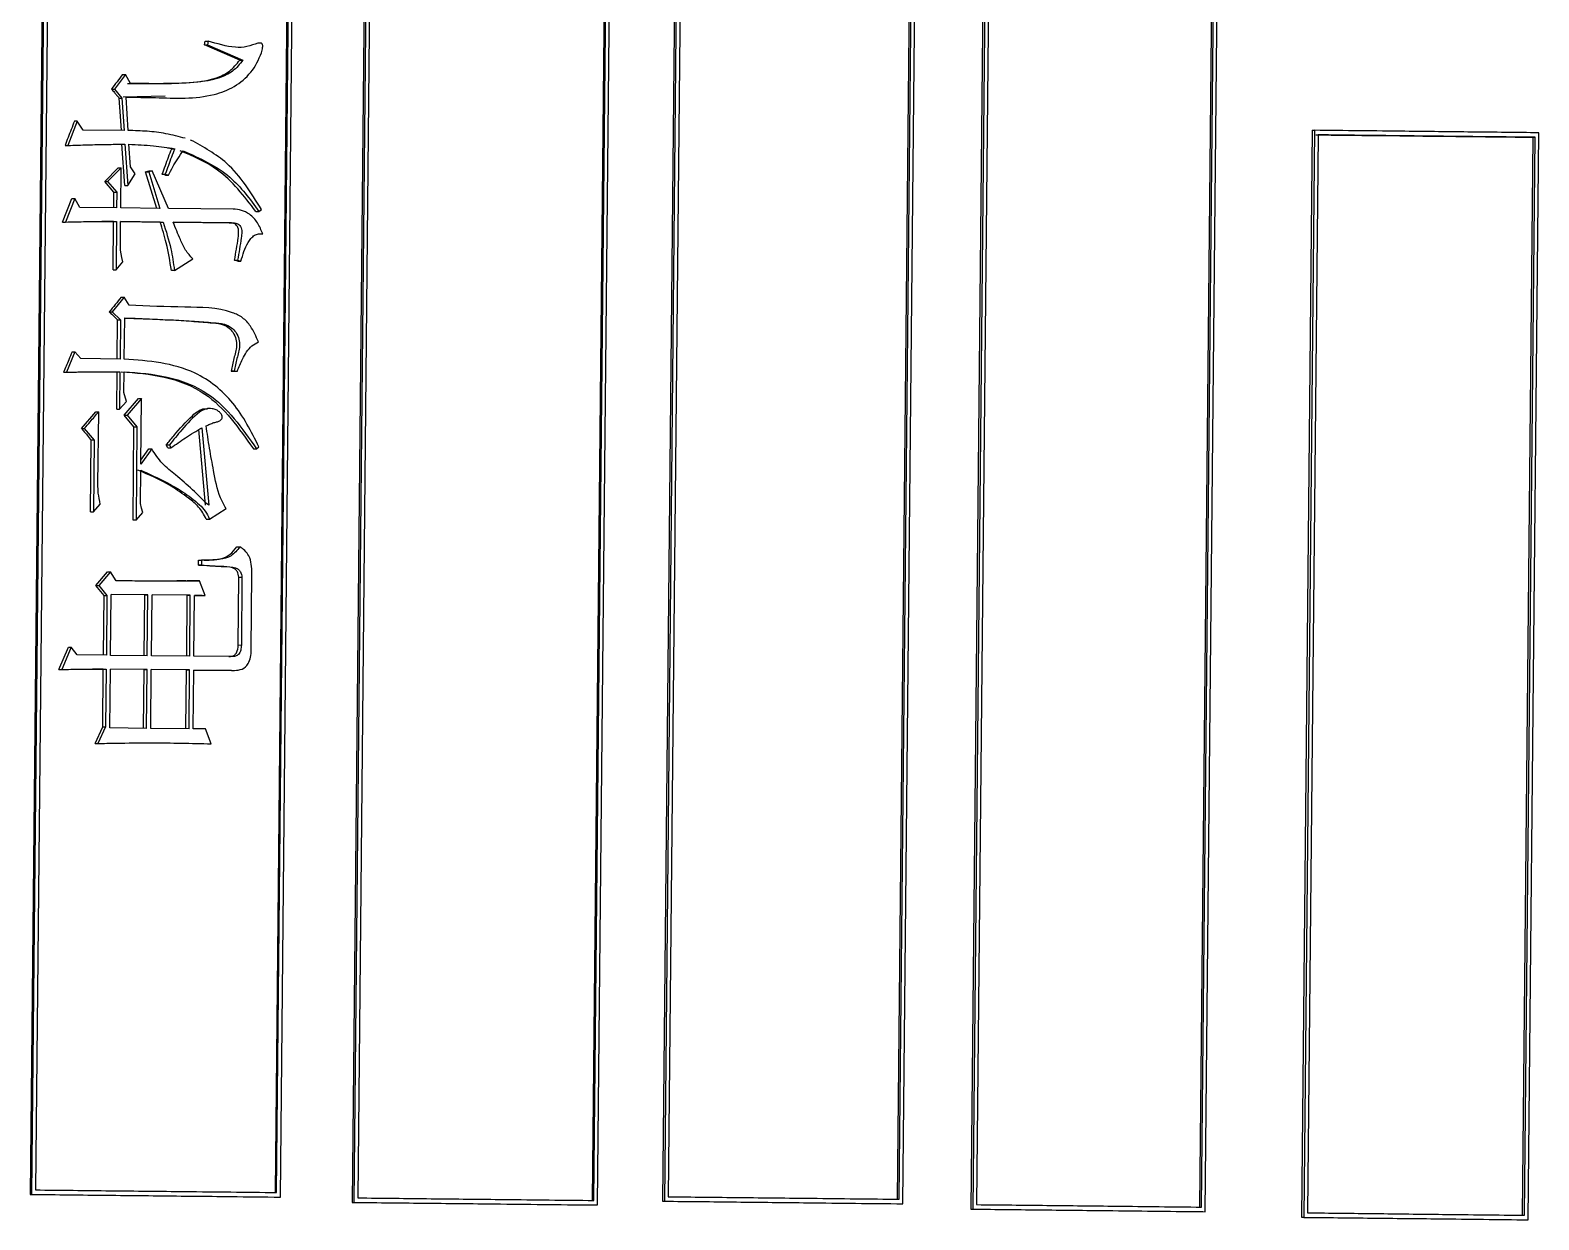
# Model space of a CAD drawing. Header units: millimetres. Extents: x 2344 to 4024, y 1094 to 2282.
# Drawn here: x 2957.89 to 2972.85, y 1257.17 to 1268.97 of the extents above; entities that cross this region are included whole.
import ezdxf

# ---------------------------------------------------------------- set-up
doc = ezdxf.new("R2010")
doc.units = ezdxf.units.MM

msp = doc.modelspace()

# ---------------------------------------------------------------- linework, layer by layer
at = {"color": 7, "linetype": 'Continuous', "lineweight": 25}
for p, q in [((2958.085, 1277.206), (2957.89, 1257.423)), ((2958.1, 1277.206), (2957.904, 1257.423)), ((2958.138, 1277.161), (2957.943, 1257.467)), ((2960.513, 1277.136), (2960.318, 1257.442)), ((2960.333, 1257.442), (2960.528, 1277.136)), ((2960.371, 1257.396), (2960.567, 1277.18)), ((2961.279, 1277.127), (2961.083, 1257.344)), ((2961.295, 1277.127), (2961.099, 1257.344)), ((2964.358, 1277.139), (2964.162, 1257.355)), ((2964.376, 1277.139), (2964.18, 1257.355)), ((2966.544, 1257.33), (2966.74, 1277.113)), ((2961.333, 1277.082), (2961.138, 1257.388)), ((2963.658, 1277.057), (2963.463, 1257.363)), ((2963.481, 1257.363), (2963.676, 1277.057)), ((2963.518, 1257.318), (2963.714, 1277.101)), ((2964.413, 1277.094), (2964.218, 1257.4)), ((2966.684, 1277.069), (2966.489, 1257.375)), ((2966.509, 1257.375), (2966.704, 1277.069)), ((2967.416, 1277.061), (2967.22, 1257.277)), ((2967.436, 1277.061), (2967.24, 1257.277)), ((2967.472, 1277.015), (2967.277, 1257.321)), ((2969.681, 1276.991), (2969.486, 1257.297)), ((2969.508, 1257.297), (2969.703, 1276.99)), ((2969.543, 1257.251), (2969.739, 1277.035)), ((2959.617, 1268.826), (2959.626, 1268.865)), ((2959.969, 1268.676), (2959.617, 1268.826)), ((2959.626, 1268.865), (2959.656, 1268.865)), ((2959.656, 1268.865), (2959.647, 1268.826)), ((2959.647, 1268.826), (2960, 1268.676)), ((2959.969, 1268.676), (2960, 1268.676)), ((2958.834, 1268.533), (2958.725, 1268.388)), ((2958.883, 1268.445), (2958.834, 1268.533)), ((2958.725, 1268.388), (2958.799, 1268.299)), ((2958.799, 1268.299), (2958.821, 1267.978)), ((2959.23, 1268.319), (2958.811, 1268.309)), ((2958.862, 1267.977), (2958.84, 1268.309)), ((2958.357, 1268.07), (2958.263, 1267.828)), ((2958.414, 1267.982), (2958.357, 1268.07)), ((2958.821, 1267.978), (2958.414, 1267.982)), ((2958.827, 1267.432), (2958.798, 1267.842)), ((2958.828, 1267.841), (2958.857, 1267.432)), ((2958.883, 1267.617), (2958.869, 1267.841)), ((2970.606, 1267.98), (2970.5, 1257.196)), ((2970.629, 1267.979), (2970.522, 1257.195)), ((2970.663, 1267.934), (2970.557, 1257.24)), ((2970.606, 1267.98), (2970.629, 1267.979)), ((2972.794, 1267.91), (2972.688, 1257.216)), ((2972.712, 1257.216), (2972.818, 1267.91)), ((2972.746, 1257.171), (2972.853, 1267.955)), ((2972.794, 1267.91), (2972.818, 1267.91)), ((2958.235, 1267.828), (2958.263, 1267.828)), ((2959.294, 1267.797), (2959.252, 1267.803)), ((2959.294, 1267.797), (2959.323, 1267.797)), ((2958.629, 1267.473), (2958.763, 1267.608)), ((2958.792, 1267.608), (2958.658, 1267.473)), ((2958.788, 1267.209), (2958.792, 1267.608)), ((2958.857, 1267.432), (2958.932, 1267.548)), ((2958.932, 1267.548), (2958.883, 1267.617)), ((2959.035, 1267.566), (2959.069, 1267.576)), ((2959.147, 1267.205), (2959.035, 1267.566)), ((2959.098, 1267.576), (2959.065, 1267.566)), ((2959.065, 1267.566), (2959.177, 1267.205)), ((2959.26, 1267.204), (2959.098, 1267.576)), ((2959.233, 1267.535), (2959.2, 1267.545)), ((2959.23, 1267.545), (2959.263, 1267.535)), ((2958.719, 1267.365), (2958.629, 1267.473)), ((2958.658, 1267.473), (2958.748, 1267.365)), ((2958.211, 1267.069), (2958.304, 1267.302)), ((2958.333, 1267.302), (2958.239, 1267.069)), ((2958.382, 1267.213), (2958.333, 1267.302)), ((2958.718, 1267.21), (2958.719, 1267.365)), ((2958.748, 1267.365), (2958.747, 1267.209)), ((2958.747, 1267.209), (2958.382, 1267.213)), ((2959.177, 1267.205), (2958.788, 1267.209)), ((2959.903, 1267.197), (2959.26, 1267.204)), ((2960.127, 1267.175), (2960.158, 1267.175)), ((2960.158, 1267.175), (2960.183, 1267.194)), ((2958.716, 1267.073), (2958.601, 1267.074)), ((2958.712, 1266.596), (2958.716, 1267.073)), ((2958.716, 1267.073), (2958.745, 1267.073)), ((2958.745, 1267.073), (2958.741, 1266.596)), ((2958.784, 1266.79), (2958.787, 1267.073)), ((2959.179, 1267.068), (2958.787, 1267.073)), ((2958.787, 1267.073), (2959.209, 1267.068)), ((2959.179, 1267.068), (2959.209, 1267.068)), ((2959.863, 1267.061), (2959.308, 1267.067)), ((2959.308, 1267.067), (2959.893, 1267.061)), ((2959.863, 1267.061), (2959.893, 1267.061)), ((2958.741, 1266.596), (2958.808, 1266.673)), ((2959.32, 1266.59), (2959.502, 1266.705)), ((2959.949, 1266.68), (2959.917, 1266.691)), ((2959.947, 1266.69), (2959.98, 1266.68)), ((2959.949, 1266.68), (2959.98, 1266.68)), ((2958.712, 1266.596), (2958.741, 1266.596)), ((2959.32, 1266.59), (2959.29, 1266.59)), ((2958.821, 1266.323), (2958.703, 1266.178)), ((2958.87, 1266.244), (2958.821, 1266.323)), ((2958.703, 1266.178), (2958.785, 1266.099)), ((2958.752, 1265.71), (2958.756, 1266.099)), ((2958.756, 1266.099), (2958.785, 1266.099)), ((2958.785, 1266.099), (2958.782, 1265.71)), ((2958.823, 1265.709), (2958.827, 1266.118)), ((2958.334, 1265.783), (2958.249, 1265.579)), ((2958.392, 1265.714), (2958.334, 1265.783)), ((2958.782, 1265.71), (2958.392, 1265.714)), ((2958.221, 1265.579), (2958.249, 1265.579)), ((2958.748, 1265.213), (2958.751, 1265.583)), ((2958.751, 1265.583), (2958.78, 1265.583)), ((2958.78, 1265.583), (2958.777, 1265.213)), ((2958.82, 1265.378), (2958.822, 1265.583)), ((2959.914, 1265.59), (2959.882, 1265.591)), ((2959.883, 1265.591), (2959.914, 1265.591)), ((2959.913, 1265.591), (2959.945, 1265.59)), ((2959.914, 1265.59), (2959.945, 1265.59)), ((2958.844, 1265.29), (2958.82, 1265.378)), ((2958.821, 1265.154), (2958.964, 1265.318)), ((2958.993, 1265.318), (2958.851, 1265.154)), ((2958.986, 1264.666), (2958.993, 1265.318)), ((2958.398, 1265.022), (2958.54, 1265.186)), ((2958.562, 1264.466), (2958.569, 1265.186)), ((2958.748, 1265.213), (2958.777, 1265.213)), ((2958.777, 1265.213), (2958.844, 1265.29)), ((2958.919, 1265.036), (2958.821, 1265.154)), ((2958.851, 1265.154), (2958.949, 1265.036)), ((2959.679, 1265.218), (2959.648, 1265.218)), ((2958.398, 1265.022), (2958.426, 1265.022)), ((2958.426, 1265.022), (2958.525, 1264.904)), ((2958.91, 1264.111), (2958.919, 1265.036)), ((2958.949, 1265.036), (2958.94, 1264.111)), ((2959.629, 1264.26), (2959.564, 1265.012)), ((2959.593, 1265.029), (2959.66, 1264.259)), ((2958.489, 1264.194), (2958.496, 1264.904)), ((2958.525, 1264.904), (2958.518, 1264.194)), ((2959.256, 1264.828), (2959.24, 1264.858)), ((2959.27, 1264.858), (2959.286, 1264.828)), ((2959.095, 1264.82), (2958.986, 1264.666)), ((2958.987, 1264.708), (2959.066, 1264.82)), ((2959.066, 1264.82), (2959.095, 1264.82)), ((2960.134, 1264.819), (2960.159, 1264.838)), ((2958.983, 1264.276), (2958.986, 1264.607)), ((2958.518, 1264.194), (2958.585, 1264.271)), ((2958.489, 1264.194), (2958.518, 1264.194)), ((2958.94, 1264.111), (2959.007, 1264.189)), ((2959.667, 1264.123), (2959.832, 1264.228)), ((2959.938, 1263.847), (2959.969, 1263.847)), ((2959.558, 1263.666), (2959.558, 1263.715)), ((2959.558, 1263.715), (2959.588, 1263.715)), ((2959.558, 1263.666), (2959.588, 1263.666)), ((2959.588, 1263.715), (2959.588, 1263.666)), ((2958.54, 1263.463), (2958.657, 1263.598)), ((2958.686, 1263.598), (2958.569, 1263.463)), ((2958.743, 1263.51), (2958.686, 1263.598)), ((2959.626, 1263.364), (2959.57, 1263.511)), ((2959.953, 1262.874), (2959.959, 1263.546)), ((2959.99, 1263.545), (2959.984, 1262.873)), ((2960.082, 1262.824), (2960.089, 1263.583)), ((2958.622, 1263.365), (2958.54, 1263.463)), ((2958.569, 1263.463), (2958.651, 1263.365)), ((2958.616, 1262.771), (2958.622, 1263.365)), ((2958.651, 1263.365), (2958.645, 1262.771)), ((2958.686, 1262.77), (2958.692, 1263.374)), ((2959.056, 1263.37), (2958.692, 1263.374)), ((2959.027, 1263.37), (2958.692, 1263.374)), ((2959.021, 1262.767), (2959.027, 1263.37)), ((2959.027, 1263.37), (2959.056, 1263.37)), ((2959.05, 1262.767), (2959.056, 1263.37)), ((2959.092, 1262.766), (2959.098, 1263.37)), ((2959.478, 1263.366), (2959.098, 1263.37)), ((2959.448, 1263.366), (2959.098, 1263.37)), ((2959.442, 1262.762), (2959.448, 1263.366)), ((2959.448, 1263.366), (2959.478, 1263.366)), ((2959.472, 1262.762), (2959.478, 1263.366)), ((2959.513, 1262.762), (2959.519, 1263.365)), ((2959.596, 1263.364), (2959.519, 1263.365)), ((2959.519, 1263.365), (2959.626, 1263.364)), ((2959.596, 1263.364), (2959.626, 1263.364)), ((2958.175, 1262.63), (2958.269, 1262.853)), ((2958.297, 1262.852), (2958.203, 1262.63)), ((2958.354, 1262.774), (2958.297, 1262.852)), ((2958.645, 1262.771), (2958.354, 1262.774)), ((2959.05, 1262.767), (2958.686, 1262.77)), ((2959.472, 1262.762), (2959.092, 1262.766)), ((2959.892, 1262.758), (2959.513, 1262.762)), ((2959.953, 1262.874), (2959.984, 1262.873)), ((2958.348, 1262.634), (2958.368, 1262.634)), ((2958.614, 1262.635), (2958.509, 1262.635)), ((2958.609, 1262.06), (2958.614, 1262.635)), ((2958.643, 1262.635), (2958.638, 1262.06)), ((2958.679, 1262.05), (2958.685, 1262.634)), ((2959.049, 1262.63), (2958.685, 1262.634)), ((2959.02, 1262.63), (2958.685, 1262.634)), ((2959.014, 1262.046), (2959.02, 1262.63)), ((2959.02, 1262.63), (2959.049, 1262.63)), ((2959.043, 1262.046), (2959.049, 1262.63)), ((2959.085, 1262.046), (2959.09, 1262.63)), ((2959.47, 1262.626), (2959.09, 1262.63)), ((2959.44, 1262.626), (2959.09, 1262.63)), ((2959.434, 1262.042), (2959.44, 1262.626)), ((2959.44, 1262.626), (2959.47, 1262.626)), ((2959.465, 1262.042), (2959.47, 1262.626)), ((2959.506, 1262.041), (2959.512, 1262.625)), ((2959.885, 1262.621), (2959.512, 1262.625)), ((2959.512, 1262.625), (2959.915, 1262.621)), ((2959.885, 1262.621), (2959.915, 1262.621)), ((2958.533, 1261.896), (2958.609, 1262.06)), ((2958.638, 1262.06), (2958.561, 1261.896)), ((2958.609, 1262.06), (2958.638, 1262.06)), ((2959.043, 1262.046), (2958.679, 1262.05)), ((2959.465, 1262.042), (2959.085, 1262.046)), ((2959.629, 1262.04), (2959.506, 1262.041)), ((2959.686, 1261.893), (2959.629, 1262.04)), ((2959.655, 1261.893), (2959.686, 1261.893)), ((2957.89, 1257.423), (2960.355, 1257.397)), ((2960.355, 1257.397), (2960.371, 1257.396)), ((2961.083, 1257.344), (2963.5, 1257.318)), ((2963.5, 1257.318), (2963.518, 1257.318)), ((2964.162, 1257.355), (2966.524, 1257.33)), ((2964.162, 1257.355), (2964.18, 1257.355)), ((2966.524, 1257.33), (2966.544, 1257.33)), ((2967.22, 1257.277), (2969.521, 1257.252)), ((2969.521, 1257.252), (2969.543, 1257.251)), ((2970.5, 1257.196), (2972.722, 1257.171)), ((2972.722, 1257.171), (2972.746, 1257.171))]:
    msp.add_line(p, q, dxfattribs=at)
at = {"color": 7, "linetype": 'Continuous', "lineweight": 25, "flags": 128}
for points in [[(2959.617, 1268.826), (2959.634, 1268.826), (2959.647, 1268.826)], [(2958.805, 1268.533), (2958.822, 1268.533), (2958.834, 1268.533)], [(2958.696, 1268.388), (2958.712, 1268.388), (2958.725, 1268.388)], [(2958.77, 1268.299), (2958.776, 1268.21), (2958.782, 1268.12), (2958.791, 1267.978)], [(2958.77, 1268.299), (2958.786, 1268.299), (2958.799, 1268.299)], [(2958.357, 1268.07), (2958.341, 1268.07), (2958.329, 1268.071)], [(2958.763, 1267.608), (2958.779, 1267.608), (2958.792, 1267.608)], [(2959.035, 1267.566), (2959.052, 1267.566), (2959.065, 1267.566)], [(2959.069, 1267.576), (2959.085, 1267.576), (2959.098, 1267.576)], [(2959.2, 1267.545), (2959.217, 1267.545), (2959.23, 1267.545)], [(2958.629, 1267.473), (2958.645, 1267.473), (2958.658, 1267.473)], [(2958.827, 1267.432), (2958.844, 1267.432), (2958.857, 1267.432)], [(2959.233, 1267.535), (2959.25, 1267.535), (2959.263, 1267.535)], [(2958.304, 1267.302), (2958.32, 1267.302), (2958.333, 1267.302)], [(2958.719, 1267.365), (2958.735, 1267.365), (2958.748, 1267.365)], [(2958.211, 1267.069), (2958.227, 1267.069), (2958.239, 1267.069)], [(2960.166, 1266.951), (2960.175, 1266.951), (2960.184, 1266.951), (2960.197, 1266.951)], [(2958.808, 1266.673), (2958.799, 1266.717), (2958.791, 1266.754), (2958.784, 1266.79)], [(2959.917, 1266.691), (2959.929, 1266.69), (2959.938, 1266.69), (2959.947, 1266.69)], [(2958.792, 1266.323), (2958.808, 1266.323), (2958.821, 1266.323)], [(2958.674, 1266.178), (2958.691, 1266.178), (2958.703, 1266.178)], [(2958.306, 1265.783), (2958.322, 1265.783), (2958.334, 1265.783)], [(2958.964, 1265.318), (2958.98, 1265.318), (2958.993, 1265.318)], [(2958.54, 1265.186), (2958.556, 1265.186), (2958.569, 1265.186)], [(2958.821, 1265.154), (2958.838, 1265.154), (2958.851, 1265.154)], [(2958.919, 1265.036), (2958.936, 1265.036), (2958.949, 1265.036)], [(2958.525, 1264.904), (2958.509, 1264.904), (2958.496, 1264.904)], [(2959.24, 1264.858), (2959.251, 1264.858), (2959.26, 1264.858), (2959.27, 1264.858)], [(2959.256, 1264.828), (2959.273, 1264.828), (2959.286, 1264.828)], [(2960.103, 1264.819), (2960.115, 1264.819), (2960.125, 1264.819), (2960.134, 1264.819)], [(2959.007, 1264.189), (2958.995, 1264.232), (2958.983, 1264.276)], [(2958.94, 1264.111), (2958.923, 1264.111), (2958.91, 1264.111)], [(2959.636, 1264.123), (2959.644, 1264.123), (2959.652, 1264.123), (2959.667, 1264.123)], [(2958.657, 1263.598), (2958.673, 1263.598), (2958.686, 1263.598)], [(2959.54, 1263.511), (2959.557, 1263.511), (2959.57, 1263.511)], [(2959.959, 1263.546), (2959.975, 1263.545), (2959.99, 1263.545)], [(2958.54, 1263.463), (2958.556, 1263.463), (2958.569, 1263.463)], [(2958.622, 1263.365), (2958.638, 1263.365), (2958.651, 1263.365)], [(2958.269, 1262.853), (2958.284, 1262.853), (2958.297, 1262.852)], [(2958.175, 1262.63), (2958.191, 1262.63), (2958.203, 1262.63)], [(2958.533, 1261.896), (2958.549, 1261.896), (2958.561, 1261.896)], [(2957.89, 1257.423), (2957.898, 1257.423), (2957.904, 1257.423)], [(2961.083, 1257.344), (2961.092, 1257.344), (2961.099, 1257.344)], [(2967.22, 1257.277), (2967.231, 1257.277), (2967.24, 1257.277)], [(2970.5, 1257.196), (2970.512, 1257.196), (2970.522, 1257.195)]]:
    msp.add_lwpolyline(points, dxfattribs=at)
at = {"color": 7, "linetype": 'Continuous', "lineweight": 25}
for points, knots in [([(2958.84, 1268.309), (2958.938, 1268.307), (2959.229, 1268.303), (2959.598, 1268.284), (2959.918, 1268.403), (2960.088, 1268.546), (2960.167, 1268.695), (2960.195, 1268.79), (2960.197, 1268.818), (2960.194, 1268.831), (2960.19, 1268.838), (2960.182, 1268.843), (2960.168, 1268.846), (2960.119, 1268.838), (2960.041, 1268.801), (2959.87, 1268.799), (2959.744, 1268.838), (2959.656, 1268.865)], [0, 0, 0, 0, 0.135842, 0.407887, 0.507258, 0.605791, 0.704384, 0.728235, 0.737085, 0.740971, 0.7449, 0.748296, 0.752624, 0.764537, 0.817613, 0.871305, 1, 1, 1, 1]), ([(2958.854, 1268.445), (2959.049, 1268.442), (2959.344, 1268.437), (2959.688, 1268.472), (2959.873, 1268.558), (2959.937, 1268.636), (2959.969, 1268.676)], [0, 0, 0, 0, 0.495535, 0.753533, 0.874999, 1, 1, 1, 1]), ([(2960, 1268.676), (2959.968, 1268.636), (2959.904, 1268.558), (2959.718, 1268.472), (2959.374, 1268.437), (2959.078, 1268.441), (2958.883, 1268.445)], [0, 0, 0, 0, 0.124929, 0.246378, 0.5044, 1, 1, 1, 1]), ([(2958.805, 1268.533), (2958.787, 1268.509), (2958.751, 1268.46), (2958.714, 1268.412), (2958.696, 1268.388)], [0, 0, 0, 0, 0.5, 1, 1, 1, 1]), ([(2958.696, 1268.388), (2958.706, 1268.377), (2958.723, 1268.356), (2958.747, 1268.327), (2958.762, 1268.309), (2958.77, 1268.299)], [0, 0, 0, 0, 0.382132, 0.691065, 1, 1, 1, 1]), ([(2958.329, 1268.071), (2958.318, 1268.043), (2958.297, 1267.988), (2958.266, 1267.908), (2958.245, 1267.855), (2958.235, 1267.828)], [0, 0, 0, 0, 0.343907, 0.671953, 1, 1, 1, 1]), ([(2958.263, 1267.828), (2958.33, 1267.831), (2958.457, 1267.836), (2958.646, 1267.839), (2958.767, 1267.841), (2958.828, 1267.841)], [0, 0, 0, 0, 0.354442, 0.677204, 1, 1, 1, 1]), ([(2959.428, 1267.9), (2959.364, 1267.916), (2959.24, 1267.949), (2959.05, 1267.972), (2958.925, 1267.976), (2958.862, 1267.977)], [0, 0, 0, 0, 0.34508, 0.671429, 1, 1, 1, 1]), ([(2958.869, 1267.841), (2958.909, 1267.839), (2958.99, 1267.835), (2959.142, 1267.825), (2959.253, 1267.808), (2959.323, 1267.797)], [0, 0, 0, 0, 0.2662054, 0.5324297, 1, 1, 1, 1]), ([(2960.183, 1267.194), (2960.08, 1267.361), (2959.899, 1267.654), (2959.607, 1267.814), (2959.481, 1267.883)], [0, 0, 0, 0, 0.567866, 1, 1, 1, 1]), ([(2972.853, 1267.955), (2972.633, 1267.957), (2972.192, 1267.962), (2971.452, 1267.97), (2970.928, 1267.976), (2970.629, 1267.979)], [0, 0, 0, 0, 0.3000963, 0.6001925, 1, 1, 1, 1]), ([(2970.641, 1267.934), (2971.046, 1267.93), (2971.77, 1267.922), (2972.481, 1267.914), (2972.794, 1267.91)], [0, 0, 0, 0, 0.559999, 1, 1, 1, 1]), ([(2972.818, 1267.91), (2972.598, 1267.912), (2972.158, 1267.917), (2971.44, 1267.925), (2970.939, 1267.931), (2970.663, 1267.934)], [0, 0, 0, 0, 0.309692, 0.619383, 1, 1, 1, 1]), ([(2959.2, 1267.545), (2959.21, 1267.573), (2959.23, 1267.63), (2959.261, 1267.714), (2959.283, 1267.77), (2959.294, 1267.797)], [0, 0, 0, 0, 0.332835, 0.666373, 1, 1, 1, 1]), ([(2959.323, 1267.797), (2959.312, 1267.769), (2959.29, 1267.714), (2959.26, 1267.629), (2959.24, 1267.573), (2959.23, 1267.545)], [0, 0, 0, 0, 0.336103, 0.668008, 1, 1, 1, 1]), ([(2959.263, 1267.535), (2959.276, 1267.562), (2959.304, 1267.618), (2959.352, 1267.698), (2959.388, 1267.751), (2959.406, 1267.777)], [0, 0, 0, 0, 0.31956, 0.659102, 1, 1, 1, 1]), ([(2960.127, 1267.175), (2960.011, 1267.327), (2959.806, 1267.594), (2959.506, 1267.722), (2959.376, 1267.777)], [0, 0, 0, 0, 0.567122, 1, 1, 1, 1]), ([(2959.406, 1267.777), (2959.571, 1267.703), (2959.871, 1267.568), (2960.069, 1267.297), (2960.158, 1267.175)], [0, 0, 0, 0, 0.551537, 1, 1, 1, 1]), ([(2960.197, 1266.951), (2960.181, 1266.989), (2960.15, 1267.063), (2960.075, 1267.146), (2959.988, 1267.19), (2959.931, 1267.195), (2959.903, 1267.197)], [0, 0, 0, 0, 0.291564, 0.573559, 0.788281, 1, 1, 1, 1]), ([(2958.239, 1267.069), (2958.308, 1267.071), (2958.427, 1267.074), (2958.596, 1267.074), (2958.695, 1267.074), (2958.745, 1267.073)], [0, 0, 0, 0, 0.408108, 0.704038, 1, 1, 1, 1]), ([(2959.29, 1266.59), (2959.276, 1266.681), (2959.25, 1266.844), (2959.201, 1267), (2959.179, 1267.068)], [0, 0, 0, 0, 0.560416, 1, 1, 1, 1]), ([(2959.209, 1267.068), (2959.237, 1266.981), (2959.287, 1266.825), (2959.31, 1266.662), (2959.32, 1266.59)], [0, 0, 0, 0, 0.559382, 1, 1, 1, 1]), ([(2959.502, 1266.705), (2959.477, 1266.732), (2959.426, 1266.789), (2959.369, 1266.917), (2959.331, 1267.01), (2959.308, 1267.067)], [0, 0, 0, 0, 0.272712, 0.554125, 1, 1, 1, 1]), ([(2959.917, 1266.691), (2959.929, 1266.764), (2959.946, 1266.858), (2959.96, 1266.969), (2959.952, 1267.028), (2959.909, 1267.06), (2959.878, 1267.061), (2959.863, 1267.061)], [0, 0, 0, 0, 0.5133176, 0.6487125, 0.7773871, 0.8892981, 1, 1, 1, 1]), ([(2959.893, 1267.061), (2959.909, 1267.061), (2959.94, 1267.06), (2959.983, 1267.027), (2959.991, 1266.969), (2959.976, 1266.858), (2959.96, 1266.764), (2959.947, 1266.69)], [0, 0, 0, 0, 0.110823, 0.222804, 0.351454, 0.486812, 1, 1, 1, 1]), ([(2959.98, 1266.68), (2959.999, 1266.745), (2960.022, 1266.826), (2960.078, 1266.908), (2960.113, 1266.939), (2960.155, 1266.956), (2960.183, 1266.952), (2960.197, 1266.951)], [0, 0, 0, 0, 0.515011, 0.646335, 0.77405, 0.887682, 1, 1, 1, 1]), ([(2958.792, 1266.323), (2958.772, 1266.299), (2958.733, 1266.25), (2958.694, 1266.202), (2958.674, 1266.178)], [0, 0, 0, 0, 0.5, 1, 1, 1, 1]), ([(2960.153, 1265.88), (2960.13, 1265.934), (2960.091, 1266.024), (2960, 1266.126), (2959.782, 1266.224), (2959.395, 1266.221), (2959.053, 1266.236), (2958.87, 1266.244)], [0, 0, 0, 0, 0.117606, 0.196085, 0.274524, 0.61078, 1, 1, 1, 1]), ([(2958.674, 1266.178), (2958.685, 1266.168), (2958.704, 1266.15), (2958.731, 1266.124), (2958.748, 1266.107), (2958.756, 1266.099)], [0, 0, 0, 0, 0.384344, 0.692172, 1, 1, 1, 1]), ([(2958.827, 1266.118), (2958.919, 1266.115), (2959.15, 1266.105), (2959.443, 1266.093), (2959.68, 1266.072), (2959.804, 1266.064), (2959.883, 1266.028), (2959.934, 1265.976), (2959.964, 1265.91), (2959.972, 1265.819), (2959.938, 1265.716), (2959.922, 1265.632), (2959.914, 1265.591)], [0, 0, 0, 0, 0.1819739, 0.4597704, 0.5846587, 0.6578713, 0.7051915, 0.7527555, 0.7969168, 0.8399278, 0.919986, 1, 1, 1, 1]), ([(2958.827, 1266.117), (2958.909, 1266.114), (2959.13, 1266.105), (2959.414, 1266.093), (2959.65, 1266.072), (2959.774, 1266.064), (2959.853, 1266.029), (2959.904, 1265.976), (2959.933, 1265.91), (2959.942, 1265.82), (2959.907, 1265.716), (2959.891, 1265.632), (2959.883, 1265.591)], [0, 0, 0, 0, 0.1660375, 0.4491013, 0.5762608, 0.6508783, 0.6991013, 0.7475712, 0.7926118, 0.8365407, 0.9182914, 1, 1, 1, 1]), ([(2958.306, 1265.783), (2958.294, 1265.755), (2958.275, 1265.708), (2958.246, 1265.64), (2958.229, 1265.599), (2958.221, 1265.579)], [0, 0, 0, 0, 0.404759, 0.702379, 1, 1, 1, 1]), ([(2959.945, 1265.59), (2959.96, 1265.631), (2959.985, 1265.697), (2960.035, 1265.781), (2960.085, 1265.844), (2960.131, 1265.868), (2960.153, 1265.88)], [0, 0, 0, 0, 0.348461, 0.570859, 0.788787, 1, 1, 1, 1]), ([(2960.159, 1264.838), (2960.082, 1264.991), (2959.931, 1265.29), (2959.468, 1265.661), (2959.066, 1265.691), (2958.823, 1265.709)], [0, 0, 0, 0, 0.292057, 0.572134, 1, 1, 1, 1]), ([(2958.249, 1265.579), (2958.339, 1265.581), (2958.472, 1265.585), (2958.649, 1265.584), (2958.737, 1265.584), (2958.78, 1265.583)], [0, 0, 0, 0, 0.505841, 0.752909, 1, 1, 1, 1]), ([(2958.333, 1265.581), (2958.334, 1265.581), (2958.337, 1265.581), (2958.386, 1265.582), (2958.487, 1265.584), (2958.586, 1265.584), (2958.642, 1265.584), (2958.69, 1265.584), (2958.718, 1265.584), (2958.728, 1265.584), (2958.731, 1265.583), (2958.731, 1265.583), (2958.73, 1265.583)], [0, 0, 0, 0, 0.033442, 0.053558, 0.495673, 0.609811, 0.745099, 0.877349, 0.941655, 0.955022, 0.968851, 1, 1, 1, 1]), ([(2958.793, 1265.583), (2958.936, 1265.573), (2959.223, 1265.552), (2959.729, 1265.356), (2959.96, 1265.024), (2960.103, 1264.819)], [0, 0, 0, 0, 0.27388, 0.549884, 1, 1, 1, 1]), ([(2958.822, 1265.583), (2958.965, 1265.573), (2959.252, 1265.552), (2959.76, 1265.356), (2959.991, 1265.024), (2960.134, 1264.819)], [0, 0, 0, 0, 0.273979, 0.550039, 1, 1, 1, 1]), ([(2958.426, 1265.022), (2958.446, 1265.044), (2958.479, 1265.083), (2958.527, 1265.137), (2958.555, 1265.17), (2958.569, 1265.186)], [0, 0, 0, 0, 0.404354, 0.702177, 1, 1, 1, 1]), ([(2959.24, 1264.858), (2959.264, 1264.888), (2959.346, 1264.989), (2959.451, 1265.108), (2959.554, 1265.197), (2959.608, 1265.22), (2959.637, 1265.216), (2959.648, 1265.215)], [0, 0, 0, 0, 0.206797, 0.692202, 0.841743, 0.939618, 1, 1, 1, 1]), ([(2959.635, 1265.048), (2959.647, 1265.053), (2959.673, 1265.064), (2959.709, 1265.08), (2959.746, 1265.086), (2959.772, 1265.098), (2959.787, 1265.112), (2959.793, 1265.123), (2959.796, 1265.134), (2959.794, 1265.147), (2959.785, 1265.165), (2959.766, 1265.187), (2959.734, 1265.209), (2959.685, 1265.22), (2959.626, 1265.219), (2959.517, 1265.15), (2959.404, 1265.023), (2959.31, 1264.908), (2959.27, 1264.858)], [0, 0, 0, 0, 0.044288, 0.093844, 0.135122, 0.16989, 0.187175, 0.201219, 0.211942, 0.222676, 0.240534, 0.276991, 0.318543, 0.366112, 0.444904, 0.514472, 0.788025, 1, 1, 1, 1]), ([(2958.398, 1265.022), (2958.407, 1265.011), (2958.426, 1264.989), (2958.459, 1264.949), (2958.482, 1264.921), (2958.496, 1264.904)], [0, 0, 0, 0, 0.286598, 0.573197, 1, 1, 1, 1]), ([(2959.286, 1264.828), (2959.334, 1264.863), (2959.407, 1264.916), (2959.511, 1264.981), (2959.566, 1265.013), (2959.593, 1265.029)], [0, 0, 0, 0, 0.479605, 0.73971, 1, 1, 1, 1]), ([(2959.832, 1264.228), (2959.813, 1264.263), (2959.749, 1264.378), (2959.712, 1264.587), (2959.667, 1264.825), (2959.645, 1264.974), (2959.635, 1265.048)], [0, 0, 0, 0, 0.141746, 0.46978, 0.734732, 1, 1, 1, 1]), ([(2959.66, 1264.259), (2959.553, 1264.363), (2959.405, 1264.507), (2959.193, 1264.668), (2959.128, 1264.769), (2959.095, 1264.82)], [0, 0, 0, 0, 0.5584461, 0.7773855, 1, 1, 1, 1]), ([(2959.636, 1264.123), (2959.613, 1264.165), (2959.568, 1264.247), (2959.439, 1264.346), (2959.246, 1264.485), (2959.069, 1264.56), (2958.957, 1264.608)], [0, 0, 0, 0, 0.161555, 0.320025, 0.566473, 1, 1, 1, 1]), ([(2958.986, 1264.607), (2959.129, 1264.543), (2959.335, 1264.45), (2959.538, 1264.295), (2959.631, 1264.204), (2959.655, 1264.15), (2959.667, 1264.123)], [0, 0, 0, 0, 0.552516, 0.800085, 0.899047, 1, 1, 1, 1]), ([(2958.585, 1264.271), (2958.577, 1264.307), (2958.563, 1264.371), (2958.562, 1264.437), (2958.562, 1264.466)], [0, 0, 0, 0, 0.558776, 1, 1, 1, 1]), ([(2959.969, 1263.847), (2959.942, 1263.813), (2959.89, 1263.747), (2959.747, 1263.715), (2959.649, 1263.715), (2959.588, 1263.715)], [0, 0, 0, 0, 0.288496, 0.565526, 1, 1, 1, 1]), ([(2959.59, 1263.717), (2959.657, 1263.715), (2959.755, 1263.712), (2959.879, 1263.767), (2959.918, 1263.82), (2959.938, 1263.847)], [0, 0, 0, 0, 0.515569, 0.753022, 1, 1, 1, 1]), ([(2960.089, 1263.583), (2960.087, 1263.644), (2960.084, 1263.729), (2960.021, 1263.812), (2959.986, 1263.836), (2959.969, 1263.847)], [0, 0, 0, 0, 0.570964, 0.788299, 1, 1, 1, 1]), ([(2959.959, 1263.546), (2959.956, 1263.565), (2959.952, 1263.595), (2959.925, 1263.626), (2959.871, 1263.652), (2959.744, 1263.651), (2959.632, 1263.66), (2959.558, 1263.666)], [0, 0, 0, 0, 0.118554, 0.185757, 0.251046, 0.50765, 1, 1, 1, 1]), ([(2959.588, 1263.666), (2959.662, 1263.66), (2959.775, 1263.651), (2959.901, 1263.652), (2959.955, 1263.626), (2959.982, 1263.595), (2959.987, 1263.565), (2959.99, 1263.545)], [0, 0, 0, 0, 0.492457, 0.749115, 0.8144, 0.881569, 1, 1, 1, 1]), ([(2959.57, 1263.511), (2959.46, 1263.509), (2959.267, 1263.505), (2958.992, 1263.507), (2958.826, 1263.509), (2958.743, 1263.51)], [0, 0, 0, 0, 0.399977, 0.699974, 1, 1, 1, 1]), ([(2959.433, 1263.509), (2959.433, 1263.509), (2959.433, 1263.509), (2959.432, 1263.509), (2959.429, 1263.509), (2959.325, 1263.508), (2959.171, 1263.507), (2958.991, 1263.508), (2958.891, 1263.508), (2958.835, 1263.509), (2958.807, 1263.509), (2958.796, 1263.509), (2958.79, 1263.509), (2958.786, 1263.509)], [0, 0, 0, 0, 0.000318, 0.001271, 0.00376, 0.023744, 0.465785, 0.683538, 0.826951, 0.911626, 0.946099, 0.963867, 1, 1, 1, 1]), ([(2959.398, 1263.509), (2959.415, 1263.509), (2959.463, 1263.51), (2959.51, 1263.51), (2959.54, 1263.511)], [0, 0, 0, 0, 0.3752241, 1, 1, 1, 1]), ([(2959.861, 1262.758), (2959.871, 1262.758), (2959.89, 1262.759), (2959.918, 1262.772), (2959.948, 1262.808), (2959.951, 1262.846), (2959.953, 1262.874)], [0, 0, 0, 0, 0.177169, 0.356726, 0.54295, 1, 1, 1, 1]), ([(2959.984, 1262.873), (2959.983, 1262.857), (2959.981, 1262.823), (2959.961, 1262.78), (2959.926, 1262.759), (2959.903, 1262.758), (2959.892, 1262.758)], [0, 0, 0, 0, 0.294071, 0.578452, 0.791381, 1, 1, 1, 1]), ([(2959.915, 1262.621), (2959.941, 1262.623), (2959.994, 1262.626), (2960.055, 1262.681), (2960.078, 1262.753), (2960.081, 1262.8), (2960.082, 1262.824)], [0, 0, 0, 0, 0.265821, 0.539796, 0.768083, 1, 1, 1, 1]), ([(2958.203, 1262.63), (2958.263, 1262.631), (2958.367, 1262.635), (2958.514, 1262.635), (2958.6, 1262.635), (2958.643, 1262.635)], [0, 0, 0, 0, 0.409367, 0.704665, 1, 1, 1, 1]), ([(2958.561, 1261.896), (2958.62, 1261.897), (2958.798, 1261.901), (2959.074, 1261.904), (2959.39, 1261.9), (2959.587, 1261.896), (2959.686, 1261.893)], [0, 0, 0, 0, 0.15718, 0.471558, 0.735761, 1, 1, 1, 1]), ([(2957.904, 1257.423), (2958.152, 1257.42), (2958.648, 1257.415), (2959.471, 1257.406), (2960.044, 1257.4), (2960.371, 1257.396)], [0, 0, 0, 0, 0.300096, 0.600192, 1, 1, 1, 1]), ([(2957.943, 1257.467), (2958.191, 1257.465), (2958.687, 1257.459), (2959.484, 1257.451), (2960.032, 1257.445), (2960.333, 1257.442)], [0, 0, 0, 0, 0.309678, 0.619356, 1, 1, 1, 1]), ([(2961.138, 1257.388), (2961.381, 1257.386), (2961.868, 1257.38), (2962.65, 1257.372), (2963.185, 1257.366), (2963.481, 1257.363)], [0, 0, 0, 0, 0.309678, 0.619356, 1, 1, 1, 1]), ([(2964.218, 1257.4), (2964.456, 1257.397), (2964.932, 1257.392), (2965.697, 1257.384), (2966.22, 1257.378), (2966.509, 1257.375)], [0, 0, 0, 0, 0.3096779, 0.6193558, 1, 1, 1, 1]), ([(2961.099, 1257.344), (2961.343, 1257.341), (2961.83, 1257.336), (2962.637, 1257.327), (2963.197, 1257.321), (2963.518, 1257.318)], [0, 0, 0, 0, 0.300096, 0.600192, 1, 1, 1, 1]), ([(2964.18, 1257.355), (2964.419, 1257.353), (2964.895, 1257.348), (2965.684, 1257.339), (2966.232, 1257.333), (2966.544, 1257.33)], [0, 0, 0, 0, 0.300096, 0.600192, 1, 1, 1, 1]), ([(2967.24, 1257.277), (2967.473, 1257.274), (2967.937, 1257.269), (2968.706, 1257.261), (2969.238, 1257.255), (2969.543, 1257.251)], [0, 0, 0, 0, 0.300096, 0.600192, 1, 1, 1, 1]), ([(2967.277, 1257.321), (2967.509, 1257.319), (2967.974, 1257.314), (2968.718, 1257.306), (2969.227, 1257.3), (2969.508, 1257.297)], [0, 0, 0, 0, 0.309678, 0.619356, 1, 1, 1, 1]), ([(2970.557, 1257.24), (2970.782, 1257.238), (2971.231, 1257.233), (2971.95, 1257.224), (2972.442, 1257.219), (2972.712, 1257.216)], [0, 0, 0, 0, 0.309691, 0.619383, 1, 1, 1, 1]), ([(2970.522, 1257.195), (2970.747, 1257.193), (2971.196, 1257.188), (2971.939, 1257.18), (2972.452, 1257.174), (2972.746, 1257.171)], [0, 0, 0, 0, 0.300096, 0.600192, 1, 1, 1, 1])]:
    msp.add_open_spline(points, degree=3, knots=knots, dxfattribs=at)

doc.saveas('drawing.dxf')
